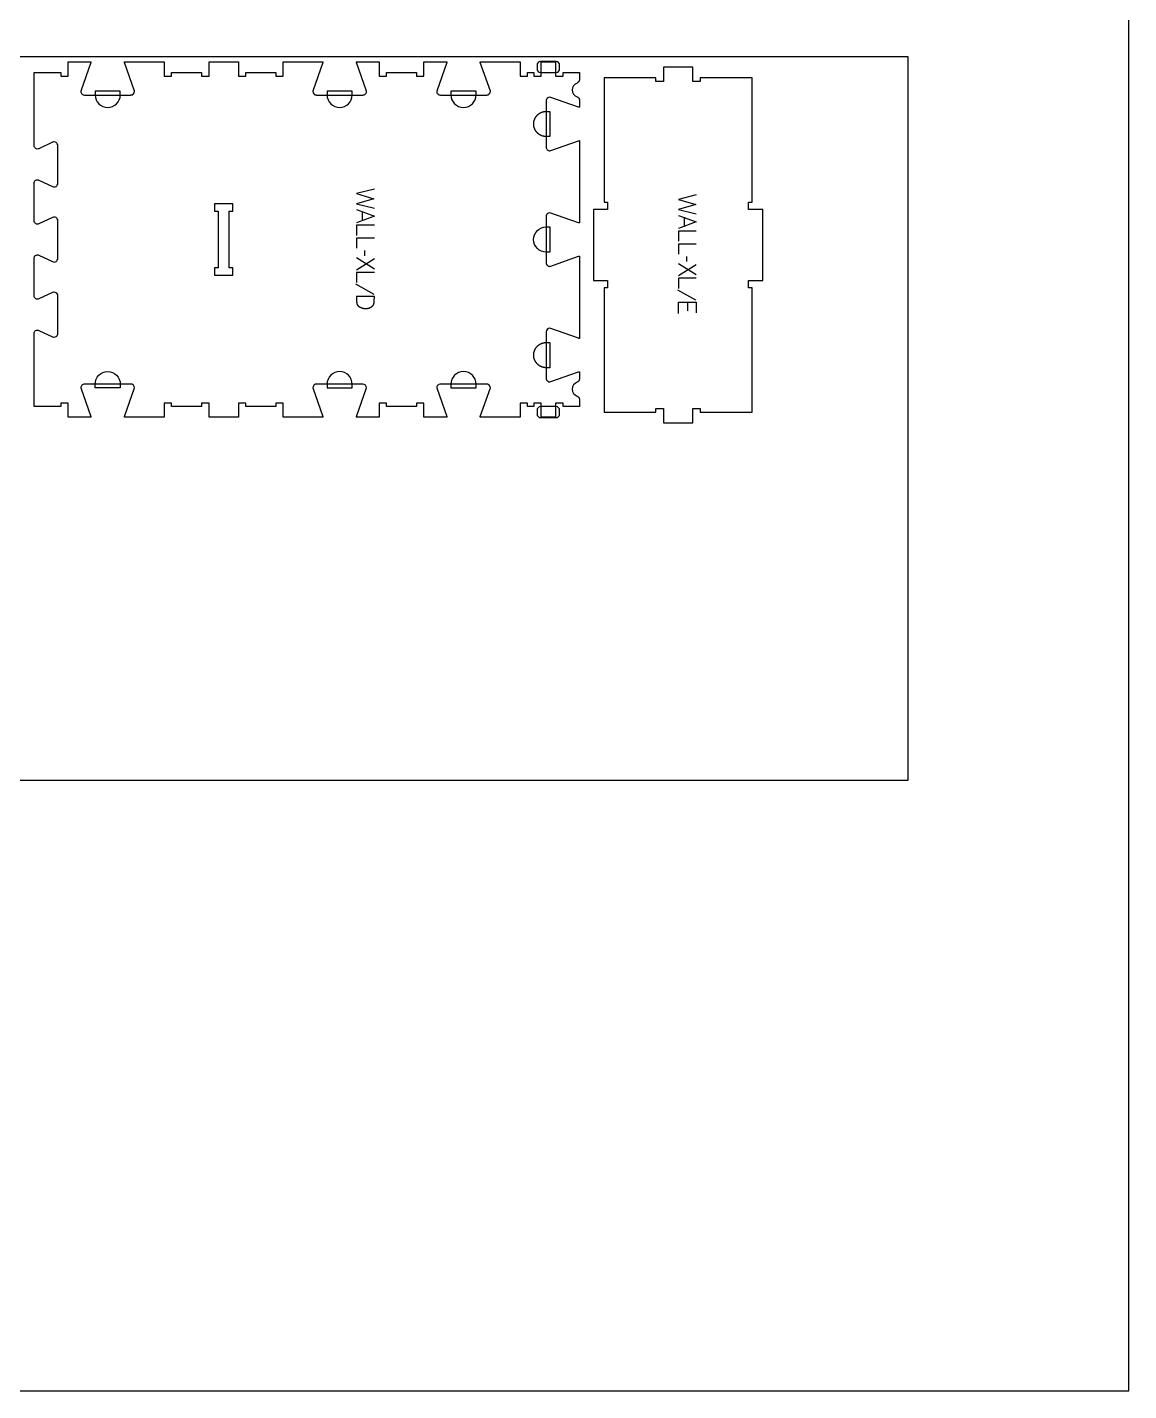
# Model space of a CAD drawing. Extents: x -31012 to -27828, y -10461 to -4867.
# Drawn here: x -29686 to -27828, y -10461 to -8161 of the extents above; entities that cross this region are included whole.
import ezdxf

# ---------------------------------------------------------------- set-up
doc = ezdxf.new("R2010")
doc.units = 0
for name, color, linetype in [('0_SHEET_SPRUCEPLY_2440X122', 1, 'CONTINUOUS'), ('1_ANYTOOL_1MMDEEP_LABELS_S', 2, 'CONTINUOUS'), ('3_ANYTOOL_CUTTHROUGH_INSID', 4, 'CONTINUOUS'), ('4_ANYTOOL_CUTTHROUGH_OUTSI', 5, 'CONTINUOUS'), ('5_ANYTOOL_HALF_MILL_9MM_IN', 3, 'CONTINUOUS'), ('DONOTCUT', 18, 'CONTINUOUS')]:
    doc.layers.add(name, color=color, linetype=linetype)

msp = doc.modelspace()

# ---------------------------------------------------------------- linework, layer by layer
at = {"layer": '0_SHEET_SPRUCEPLY_2440X122'}
msp.add_lwpolyline([(-30640.2, -8211.2), (-30640.2, -9431.2), (-28200.2, -9431.2), (-28200.2, -8211.2)], close=True, dxfattribs=at)
at = {"layer": '1_ANYTOOL_1MMDEEP_LABELS_S'}
for points in [[(-29100.6, -8434.1), (-29130.6, -8441.8), (-29101.5, -8450.3), (-29130.6, -8458.8), (-29100.6, -8466.3)], [(-28557.7, -8444), (-28587.7, -8451.7), (-28558.6, -8460.2), (-28587.7, -8468.6), (-28557.7, -8476.1)], [(-29130.6, -8468.8), (-29100.6, -8479.7), (-29130.6, -8490.8)], [(-29121, -8472.3), (-29121, -8487.2)], [(-28587.7, -8478.7), (-28557.7, -8489.6), (-28587.7, -8500.7)], [(-28578.2, -8482.2), (-28578.2, -8497.1)], [(-29100.6, -8495.1), (-29130.6, -8495.1), (-29130.6, -8512.2)], [(-28557.7, -8504.9), (-28587.7, -8504.9), (-28587.7, -8522)], [(-29100.6, -8516.9), (-29130.6, -8516.9), (-29130.6, -8534)], [(-28557.7, -8526.8), (-28587.7, -8526.8), (-28587.7, -8543.9)], [(-29100.6, -8568.9), (-29130.6, -8550)], [(-29130.6, -8570.2), (-29100.6, -8551.2)], [(-29116.7, -8546.6), (-29116.8, -8537.8)], [(-28573.8, -8556.5), (-28573.9, -8547.7)], [(-29100.6, -8574.5), (-29130.6, -8574.5), (-29130.6, -8591.6)], [(-28557.7, -8578.8), (-28587.7, -8559.9)], [(-28587.7, -8580.1), (-28557.7, -8561.1)], [(-29101.1, -8611.7), (-29131.8, -8594.5)], [(-28557.7, -8584.4), (-28587.7, -8584.4), (-28587.7, -8601.5)], [(-28558.2, -8621.6), (-28589, -8604.4)], [(-28587.7, -8644), (-28587.7, -8625), (-28557.7, -8625), (-28557.7, -8642.9)], [(-28571.7, -8639.7), (-28571.7, -8625)]]:
    msp.add_lwpolyline(points, dxfattribs=at)
msp.add_lwpolyline([(-29100.6, -8615.1), (-29130.6, -8615.1), (-29130.5, -8623.7), (-29130.5, -8624.1), (-29130.5, -8624.5), (-29130.4, -8624.9), (-29130.4, -8625.3), (-29130.4, -8625.6), (-29130.3, -8626), (-29130.2, -8626.4), (-29130.2, -8626.7), (-29130.1, -8627.1), (-29130, -8627.4), (-29129.9, -8627.8), (-29129.8, -8628.1), (-29129.6, -8628.4), (-29129.6, -8628.6), (-29129.5, -8628.7), (-29129.4, -8628.9), (-29129.4, -8629), (-29129.3, -8629.2), (-29129.2, -8629.3), (-29129.1, -8629.4), (-29129, -8629.6), (-29129, -8629.7), (-29128.9, -8629.9), (-29128.8, -8630), (-29128.7, -8630.1), (-29128.6, -8630.3), (-29128.5, -8630.4), (-29128.4, -8630.5), (-29128.3, -8630.7), (-29128.2, -8630.8), (-29128.1, -8630.9), (-29128, -8631), (-29127.9, -8631.1), (-29127.8, -8631.3), (-29127.6, -8631.4), (-29127.5, -8631.5), (-29127.4, -8631.6), (-29127.3, -8631.7), (-29127.2, -8631.8), (-29127, -8631.9), (-29126.9, -8632), (-29126.8, -8632.1), (-29126.6, -8632.2), (-29126.5, -8632.3), (-29126.4, -8632.4), (-29126.1, -8632.6), (-29125.8, -8632.8), (-29125.5, -8632.9), (-29124.9, -8633.2), (-29124.2, -8633.5), (-29123.6, -8633.8), (-29123, -8634.1), (-29122.3, -8634.3), (-29121.7, -8634.5), (-29121, -8634.7), (-29120.4, -8634.9), (-29119.7, -8635), (-29119, -8635.2), (-29118.4, -8635.3), (-29117.7, -8635.4), (-29117, -8635.4), (-29116.3, -8635.5), (-29115.6, -8635.5), (-29114.9, -8635.5), (-29114.3, -8635.5), (-29113.7, -8635.5), (-29113.1, -8635.5), (-29112.5, -8635.4), (-29112, -8635.3), (-29111.7, -8635.2), (-29111.4, -8635.2), (-29111.1, -8635.1), (-29110.8, -8635.1), (-29110.6, -8635), (-29110.3, -8634.9), (-29110, -8634.8), (-29109.7, -8634.8), (-29109.5, -8634.7), (-29109.2, -8634.6), (-29108.9, -8634.5), (-29108.7, -8634.4), (-29108.4, -8634.3), (-29108.1, -8634.1), (-29107.6, -8633.9), (-29107.1, -8633.6), (-29106.6, -8633.4), (-29106.1, -8633.1), (-29105.8, -8632.9), (-29105.5, -8632.7), (-29105.2, -8632.5), (-29104.9, -8632.3), (-29104.6, -8632), (-29104.4, -8631.8), (-29104.1, -8631.6), (-29103.9, -8631.4), (-29103.6, -8631.2), (-29103.4, -8631), (-29103.2, -8630.7), (-29103, -8630.5), (-29102.8, -8630.3), (-29102.6, -8630), (-29102.5, -8629.8), (-29102.3, -8629.5), (-29102.1, -8629.3), (-29102, -8629), (-29101.8, -8628.8), (-29101.7, -8628.5), (-29101.6, -8628.3), (-29101.5, -8628), (-29101.4, -8627.7), (-29101.3, -8627.4), (-29101.2, -8627.2), (-29101.1, -8626.9), (-29101.1, -8626.6), (-29101, -8626.3), (-29100.9, -8626), (-29100.9, -8625.7), (-29100.9, -8625.4), (-29100.9, -8625.1), (-29100.8, -8622.7), (-29100.7, -8620.2), (-29100.6, -8617.7)], close=True, dxfattribs=at)
at = {"layer": '3_ANYTOOL_CUTTHROUGH_INSID', "color": 4}
msp.add_lwpolyline([(-29369.7, -8579.5), (-29339.4, -8579.5), (-29339.4, -8567), (-29345.4, -8567), (-29345.4, -8471.5), (-29339.4, -8471.5), (-29339.4, -8459), (-29369.9, -8459), (-29369.9, -8471.5), (-29363.9, -8471.5), (-29363.9, -8567), (-29369.9, -8567), (-29369.9, -8579.5)], close=True, dxfattribs=at)
at = {"layer": '4_ANYTOOL_CUTTHROUGH_OUTSI', "color": 5}
msp.add_lwpolyline([(-29674.4, -8360.9), (-29674.4, -8237.5), (-29629.4, -8237.5), (-29629.4, -8243.5), (-29616.9, -8243.5), (-29616.9, -8219.5), (-29578.3, -8219.5), (-29578.3, -8219.5, -0.061485), (-29578.6, -8220.8), (-29595.5, -8269.1), (-29595.5, -8269.2), (-29595.5, -8269.2), (-29595.5, -8269.2, 0.414214), (-29589.2, -8275.5), (-29511.2, -8275.5), (-29511.1, -8275.5), (-29510.9, -8275.4), (-29510.8, -8275.4), (-29510.6, -8275.4), (-29510.5, -8275.4), (-29510.3, -8275.4), (-29510.2, -8275.4), (-29510, -8275.3), (-29509.9, -8275.3), (-29509.7, -8275.3), (-29509.6, -8275.2), (-29509.4, -8275.2), (-29509.3, -8275.1), (-29509.1, -8275.1), (-29509, -8275), (-29508.8, -8275), (-29508.7, -8274.9), (-29508.6, -8274.9), (-29508.4, -8274.8), (-29508.3, -8274.7), (-29508.1, -8274.6), (-29508, -8274.6), (-29507.9, -8274.5), (-29507.7, -8274.4), (-29507.6, -8274.3), (-29507.5, -8274.2), (-29507.4, -8274.1), (-29507.3, -8274), (-29507.1, -8273.9), (-29507, -8273.8), (-29506.9, -8273.7), (-29506.8, -8273.6, 0.198912), (-29505, -8269.2), (-29505, -8269.2), (-29505, -8269.1), (-29521.9, -8220.8), (-29521.9, -8220.8, -0.061485), (-29522.1, -8219.5), (-29504.7, -8219.5), (-29454.9, -8219.5), (-29454.9, -8243.5), (-29442.4, -8243.5), (-29442.4, -8237.5), (-29391.9, -8237.5), (-29391.9, -8243.5), (-29379.4, -8243.5), (-29379.4, -8219.5), (-29329.9, -8219.5), (-29329.9, -8243.5), (-29317.4, -8243.5), (-29317.4, -8237.5), (-29266.9, -8237.5), (-29266.9, -8243.5), (-29254.4, -8243.5), (-29254.4, -8219.5), (-29187.2, -8219.5), (-29187.2, -8219.5, -0.061485), (-29187.5, -8220.8), (-29204.4, -8269.1), (-29204.4, -8269.2), (-29204.4, -8269.2), (-29204.4, -8269.2, 0.198912), (-29202.6, -8273.6), (-29202.4, -8273.7), (-29202.3, -8273.8), (-29202.2, -8273.9), (-29202.1, -8274), (-29202, -8274.1), (-29201.9, -8274.2), (-29201.7, -8274.3), (-29201.6, -8274.4), (-29201.5, -8274.5), (-29201.4, -8274.6), (-29201.2, -8274.6), (-29201.1, -8274.7), (-29200.9, -8274.8), (-29200.8, -8274.9), (-29200.7, -8274.9), (-29200.5, -8275), (-29200.4, -8275), (-29200.2, -8275.1), (-29200.1, -8275.1), (-29199.9, -8275.2), (-29199.8, -8275.2), (-29199.6, -8275.3), (-29199.5, -8275.3), (-29199.3, -8275.3), (-29199.2, -8275.4), (-29199, -8275.4), (-29198.9, -8275.4), (-29198.7, -8275.4), (-29198.6, -8275.4), (-29198.4, -8275.4), (-29198.3, -8275.5), (-29198.1, -8275.5), (-29120.1, -8275.5, 0.414214), (-29113.9, -8269.2), (-29113.9, -8269.2), (-29113.9, -8269.1), (-29130.8, -8220.8), (-29130.8, -8220.8, -0.061485), (-29131, -8219.5), (-29092.4, -8219.5), (-29092.4, -8243.5), (-29079.9, -8243.5), (-29079.9, -8237.5), (-29029.4, -8237.5), (-29029.4, -8243.5), (-29016.9, -8243.5), (-29016.9, -8219.5), (-28978.3, -8219.5), (-28978.3, -8219.5, -0.061485), (-28978.6, -8220.8), (-28995.5, -8269.1), (-28995.5, -8269.2), (-28995.5, -8269.2), (-28995.5, -8269.2, 0.414214), (-28989.2, -8275.5), (-28911.2, -8275.5), (-28911.1, -8275.5), (-28910.9, -8275.4), (-28910.8, -8275.4), (-28910.6, -8275.4), (-28910.5, -8275.4), (-28910.3, -8275.4), (-28910.2, -8275.4), (-28910, -8275.3), (-28909.9, -8275.3), (-28909.7, -8275.3), (-28909.6, -8275.2), (-28909.4, -8275.2), (-28909.3, -8275.1), (-28909.1, -8275.1), (-28909, -8275), (-28908.8, -8275), (-28908.7, -8274.9), (-28908.6, -8274.9), (-28908.4, -8274.8), (-28908.3, -8274.7), (-28908.1, -8274.6), (-28908, -8274.6), (-28907.9, -8274.5), (-28907.7, -8274.4), (-28907.6, -8274.3), (-28907.5, -8274.2), (-28907.4, -8274.1), (-28907.3, -8274), (-28907.1, -8273.9), (-28907, -8273.8), (-28906.9, -8273.7), (-28906.8, -8273.6, 0.198912), (-28905, -8269.2), (-28905, -8269.2), (-28905, -8269.1), (-28921.9, -8220.8), (-28921.9, -8220.8, -0.061485), (-28922.1, -8219.5), (-28854.9, -8219.5), (-28854.9, -8243.5), (-28842.4, -8243.5), (-28842.4, -8237.5), (-28831.9, -8237.5), (-28831.9, -8243.5), (-28819.4, -8243.5), (-28819.4, -8219.5), (-28794.9, -8219.5), (-28794.9, -8243.5), (-28782.4, -8243.5), (-28782.4, -8237.5), (-28754.9, -8237.5), (-28754.9, -8249.9), (-28754.9, -8249.9, -0.317837), (-28758.8, -8255.3, 0.707107), (-28758.8, -8278.4, -0.317837), (-28754.9, -8283.8), (-28754.9, -8296.2, -0.061485), (-28756.3, -8296), (-28804.6, -8279.1), (-28804.6, -8279.1), (-28804.7, -8279.1), (-28804.7, -8279.1, 0.198912), (-28809.1, -8280.9), (-28809.2, -8281), (-28809.3, -8281.1), (-28809.4, -8281.2), (-28809.5, -8281.3), (-28809.6, -8281.4), (-28809.7, -8281.6), (-28809.8, -8281.7), (-28809.9, -8281.8), (-28810, -8281.9), (-28810, -8282.1), (-28810.1, -8282.2), (-28810.2, -8282.4), (-28810.3, -8282.5), (-28810.3, -8282.6), (-28810.4, -8282.8), (-28810.5, -8282.9), (-28810.5, -8283.1), (-28810.6, -8283.2), (-28810.6, -8283.3), (-28810.7, -8283.5), (-28810.7, -8283.6), (-28810.7, -8283.8), (-28810.8, -8283.9), (-28810.8, -8284.1), (-28810.8, -8284.2), (-28810.9, -8284.4), (-28810.9, -8284.5), (-28810.9, -8284.7), (-28810.9, -8284.9), (-28810.9, -8285), (-28810.9, -8285.2), (-28810.9, -8285.3), (-28810.9, -8363.3, 0.414214), (-28804.7, -8369.6), (-28804.6, -8369.6), (-28804.6, -8369.5), (-28756.3, -8352.6), (-28756.3, -8352.6, -0.061485), (-28754.9, -8352.4), (-28754.9, -8491.1, -0.061485), (-28756.3, -8490.9), (-28804.6, -8474), (-28804.6, -8474), (-28804.7, -8474), (-28804.7, -8474, 0.198912), (-28809.1, -8475.8), (-28809.2, -8475.9), (-28809.3, -8476), (-28809.4, -8476.1), (-28809.5, -8476.2), (-28809.6, -8476.3), (-28809.7, -8476.5), (-28809.8, -8476.6), (-28809.9, -8476.7), (-28810, -8476.8), (-28810, -8477), (-28810.1, -8477.1), (-28810.2, -8477.3), (-28810.3, -8477.4), (-28810.3, -8477.5), (-28810.4, -8477.7), (-28810.5, -8477.8), (-28810.5, -8478), (-28810.6, -8478.1), (-28810.6, -8478.2), (-28810.7, -8478.4), (-28810.7, -8478.5), (-28810.7, -8478.7), (-28810.8, -8478.8), (-28810.8, -8479), (-28810.8, -8479.1), (-28810.9, -8479.3), (-28810.9, -8479.4), (-28810.9, -8479.6), (-28810.9, -8479.8), (-28810.9, -8479.9), (-28810.9, -8480.1), (-28810.9, -8480.2), (-28810.9, -8558.2), (-28810.9, -8558.4), (-28810.9, -8558.5), (-28810.9, -8558.7), (-28810.9, -8558.8), (-28810.9, -8559), (-28810.9, -8559.1), (-28810.8, -8559.3), (-28810.8, -8559.4), (-28810.8, -8559.6), (-28810.7, -8559.7), (-28810.7, -8559.9), (-28810.7, -8560), (-28810.6, -8560.2), (-28810.6, -8560.3), (-28810.5, -8560.5), (-28810.5, -8560.6), (-28810.4, -8560.7), (-28810.3, -8560.9), (-28810.3, -8561), (-28810.2, -8561.2), (-28810.1, -8561.3), (-28810, -8561.4), (-28810, -8561.6), (-28809.9, -8561.7), (-28809.8, -8561.8), (-28809.7, -8561.9), (-28809.6, -8562.1), (-28809.5, -8562.2), (-28809.4, -8562.3), (-28809.3, -8562.4), (-28809.2, -8562.5), (-28809.1, -8562.6, 0.198912), (-28804.7, -8564.5), (-28804.6, -8564.5), (-28804.6, -8564.4), (-28756.3, -8547.5), (-28756.3, -8547.5, -0.061485), (-28754.9, -8547.3), (-28754.9, -8686, -0.061485), (-28756.3, -8685.8), (-28804.6, -8668.9), (-28804.6, -8668.9), (-28804.7, -8668.9), (-28804.7, -8668.9, 0.414214), (-28810.9, -8675.1), (-28810.9, -8753.1), (-28810.9, -8753.3), (-28810.9, -8753.4), (-28810.9, -8753.6), (-28810.9, -8753.7), (-28810.9, -8753.9), (-28810.9, -8754), (-28810.8, -8754.2), (-28810.8, -8754.3), (-28810.8, -8754.5), (-28810.7, -8754.6), (-28810.7, -8754.8), (-28810.7, -8754.9), (-28810.6, -8755.1), (-28810.6, -8755.2), (-28810.5, -8755.4), (-28810.5, -8755.5), (-28810.4, -8755.6), (-28810.3, -8755.8), (-28810.3, -8755.9), (-28810.2, -8756.1), (-28810.1, -8756.2), (-28810, -8756.3), (-28810, -8756.5), (-28809.9, -8756.6), (-28809.8, -8756.7), (-28809.7, -8756.8), (-28809.6, -8757), (-28809.5, -8757.1), (-28809.4, -8757.2), (-28809.3, -8757.3), (-28809.2, -8757.4), (-28809.1, -8757.5, 0.198912), (-28804.7, -8759.4), (-28804.6, -8759.4), (-28804.6, -8759.3), (-28756.3, -8742.4), (-28756.3, -8742.4, -0.061485), (-28754.9, -8742.2), (-28754.9, -8754.6, -0.317837), (-28758.8, -8760, 0.707107), (-28758.8, -8783.1, -0.317837), (-28754.9, -8788.5), (-28754.9, -8801), (-28782.4, -8801), (-28782.4, -8795), (-28794.9, -8795), (-28794.9, -8819), (-28819.4, -8819), (-28819.4, -8795), (-28831.9, -8795), (-28831.9, -8801), (-28842.4, -8801), (-28842.4, -8795), (-28854.9, -8795), (-28854.9, -8819), (-28922.1, -8819), (-28922.1, -8819, -0.061485), (-28921.9, -8817.6), (-28905, -8769.3), (-28905, -8769.2), (-28905, -8769.2), (-28905, -8769.2, 0.198912), (-28906.8, -8764.8), (-28906.9, -8764.7), (-28907, -8764.6), (-28907.1, -8764.5), (-28907.3, -8764.4), (-28907.4, -8764.3), (-28907.5, -8764.2), (-28907.6, -8764.1), (-28907.7, -8764), (-28907.9, -8763.9), (-28908, -8763.8), (-28908.1, -8763.8), (-28908.3, -8763.7), (-28908.4, -8763.6), (-28908.6, -8763.6), (-28908.7, -8763.5), (-28908.8, -8763.4), (-28909, -8763.4), (-28909.1, -8763.3), (-28909.3, -8763.3), (-28909.4, -8763.2), (-28909.6, -8763.2), (-28909.7, -8763.1), (-28909.9, -8763.1), (-28910, -8763.1), (-28910.2, -8763), (-28910.3, -8763), (-28910.5, -8763), (-28910.6, -8763), (-28910.8, -8763), (-28910.9, -8763), (-28911.1, -8763), (-28911.2, -8763), (-28989.2, -8763, 0.414214), (-28995.5, -8769.2), (-28995.5, -8769.2), (-28995.5, -8769.3), (-28978.6, -8817.6), (-28978.6, -8817.6, -0.061485), (-28978.3, -8819), (-29016.9, -8819), (-29016.9, -8795), (-29029.4, -8795), (-29029.4, -8801), (-29079.9, -8801), (-29079.9, -8795), (-29092.4, -8795), (-29092.4, -8819), (-29131, -8819), (-29131, -8819, -0.061485), (-29130.8, -8817.6), (-29113.9, -8769.3), (-29113.9, -8769.2), (-29113.9, -8769.2), (-29113.9, -8769.2, 0.414214), (-29120.1, -8763), (-29198.1, -8763), (-29198.3, -8763), (-29198.4, -8763), (-29198.6, -8763), (-29198.7, -8763), (-29198.9, -8763), (-29199, -8763), (-29199.2, -8763), (-29199.3, -8763.1), (-29199.5, -8763.1), (-29199.6, -8763.1), (-29199.8, -8763.2), (-29199.9, -8763.2), (-29200.1, -8763.3), (-29200.2, -8763.3), (-29200.4, -8763.4), (-29200.5, -8763.4), (-29200.7, -8763.5), (-29200.8, -8763.6), (-29200.9, -8763.6), (-29201.1, -8763.7), (-29201.2, -8763.8), (-29201.4, -8763.8), (-29201.5, -8763.9), (-29201.6, -8764), (-29201.7, -8764.1), (-29201.9, -8764.2), (-29202, -8764.3), (-29202.1, -8764.4), (-29202.2, -8764.5), (-29202.3, -8764.6), (-29202.4, -8764.7), (-29202.6, -8764.8, 0.198912), (-29204.4, -8769.2), (-29204.4, -8769.2), (-29204.4, -8769.3), (-29187.5, -8817.6), (-29187.5, -8817.6, -0.061485), (-29187.2, -8819), (-29254.4, -8819), (-29254.4, -8795), (-29266.9, -8795), (-29266.9, -8801), (-29317.4, -8801), (-29317.4, -8795), (-29329.9, -8795), (-29329.9, -8819), (-29379.4, -8819), (-29379.4, -8795), (-29391.9, -8795), (-29391.9, -8801), (-29442.4, -8801), (-29442.4, -8795), (-29454.9, -8795), (-29454.9, -8819), (-29522.1, -8819), (-29522.1, -8819, -0.061485), (-29521.9, -8817.6), (-29505, -8769.3), (-29505, -8769.2), (-29505, -8769.2), (-29505, -8769.2, 0.198912), (-29506.8, -8764.8), (-29506.9, -8764.7), (-29507, -8764.6), (-29507.1, -8764.5), (-29507.3, -8764.4), (-29507.4, -8764.3), (-29507.5, -8764.2), (-29507.6, -8764.1), (-29507.7, -8764), (-29507.9, -8763.9), (-29508, -8763.8), (-29508.1, -8763.8), (-29508.3, -8763.7), (-29508.4, -8763.6), (-29508.6, -8763.6), (-29508.7, -8763.5), (-29508.8, -8763.4), (-29509, -8763.4), (-29509.1, -8763.3), (-29509.3, -8763.3), (-29509.4, -8763.2), (-29509.6, -8763.2), (-29509.7, -8763.1), (-29509.9, -8763.1), (-29510, -8763.1), (-29510.2, -8763), (-29510.3, -8763), (-29510.5, -8763), (-29510.6, -8763), (-29510.8, -8763), (-29510.9, -8763), (-29511.1, -8763), (-29511.2, -8763), (-29589.2, -8763, 0.414214), (-29595.5, -8769.2), (-29595.5, -8769.2), (-29595.5, -8769.3), (-29578.6, -8817.6), (-29578.6, -8817.6, -0.061485), (-29578.3, -8819), (-29616.9, -8819), (-29616.9, -8795), (-29629.4, -8795), (-29629.4, -8801), (-29674.4, -8801), (-29674.4, -8677.6), (-29674.4, -8677.6, -0.551268), (-29666.2, -8672.4), (-29643.4, -8683.2, 0.551268), (-29634.4, -8677.6), (-29634.4, -8614.2, 0.257375), (-29637.3, -8608.9, 0.257375), (-29643.4, -8608.6), (-29666.2, -8619.4, -0.551268), (-29674.4, -8614.3), (-29674.4, -8550.9, -0.257375), (-29671.8, -8546, -0.257375), (-29666.2, -8545.7), (-29643.4, -8556.5, 0.551268), (-29634.4, -8550.9), (-29634.4, -8487.5, 0.551268), (-29643.4, -8481.9), (-29666.2, -8492.7, -0.551268), (-29674.4, -8487.6), (-29674.4, -8424.2, -0.551268), (-29666.2, -8419), (-29643.4, -8429.8, 0.551268), (-29634.4, -8424.2), (-29634.4, -8360.8, 0.551268), (-29643.4, -8355.2), (-29666.2, -8366, -0.551268)], format="xyb", close=True, dxfattribs=at)
msp.add_lwpolyline([(-28713.2, -8600.6), (-28713.2, -8810.1), (-28625.7, -8810.1), (-28625.7, -8804.1), (-28613.2, -8804.1), (-28613.2, -8828.1), (-28563.7, -8828.1), (-28563.7, -8804.1), (-28551.2, -8804.1), (-28551.2, -8810.1), (-28463.7, -8810.1), (-28463.7, -8600.6), (-28469.7, -8600.6), (-28469.7, -8588.1), (-28445.7, -8588.1), (-28445.7, -8468.6), (-28469.7, -8468.6), (-28469.7, -8456.1), (-28463.7, -8456.1), (-28463.7, -8246.6), (-28551.2, -8246.6), (-28551.2, -8252.6), (-28563.7, -8252.6), (-28563.7, -8228.6), (-28613.2, -8228.6), (-28613.2, -8252.6), (-28625.7, -8252.6), (-28625.7, -8246.6), (-28713.2, -8246.6), (-28713.2, -8456.1), (-28707.2, -8456.1), (-28707.2, -8468.6), (-28731.2, -8468.6), (-28731.2, -8588.1), (-28707.2, -8588.1), (-28707.2, -8600.6)], close=True, dxfattribs=at)
at = {"layer": '5_ANYTOOL_HALF_MILL_9MM_IN', "color": 3}
for points in [[(-28820.3, -8219, 0.414214), (-28826.3, -8225), (-28826.3, -8231.5, 0.414214), (-28820.3, -8237.5), (-28794.1, -8237.5, 0.414214), (-28788.1, -8231.5), (-28788.1, -8225, 0.414214), (-28794.1, -8219)], [(-29571.5, -8275.2, 1), (-29529, -8275.2), (-29529, -8275), (-29529, -8269), (-29571.5, -8269), (-29571.5, -8275), (-29571.5, -8275.2)], [(-29180.4, -8275.2, 1), (-29137.9, -8275.2), (-29137.9, -8275), (-29137.9, -8269), (-29180.4, -8269), (-29180.4, -8275), (-29180.4, -8275.2)], [(-28971.5, -8275.2, 1), (-28929, -8275.2), (-28929, -8275), (-28929, -8269), (-28971.5, -8269), (-28971.5, -8275), (-28971.5, -8275.2)], [(-28810.7, -8540.5, -1), (-28810.7, -8498), (-28810.4, -8498), (-28804.4, -8498), (-28804.4, -8540.5), (-28810.4, -8540.5), (-28810.7, -8540.5)], [(-29571.5, -8763.2, -1), (-29529, -8763.2), (-29529, -8763.5), (-29529, -8769.5), (-29571.5, -8769.5), (-29571.5, -8763.5), (-29571.5, -8763.2)], [(-29137.9, -8763.2, 1), (-29180.4, -8763.2), (-29180.4, -8763.5), (-29180.4, -8769.5), (-29137.9, -8769.5), (-29137.9, -8763.5), (-29137.9, -8763.2)], [(-28929, -8763.2, 1), (-28971.5, -8763.2), (-28971.5, -8763.5), (-28971.5, -8769.5), (-28929, -8769.5), (-28929, -8763.5), (-28929, -8763.2)], [(-28820.3, -8801, 0.414214), (-28826.3, -8807), (-28826.3, -8813.5, 0.414214), (-28820.3, -8819.5), (-28794.1, -8819.5, 0.414214), (-28788.1, -8813.5), (-28788.1, -8807, 0.414214), (-28794.1, -8801)]]:
    msp.add_lwpolyline(points, format="xyb", close=True, dxfattribs=at)
for points in [[(-28810.7, -8345.6), (-28811.2, -8345.5), (-28811.6, -8345.5), (-28812.1, -8345.5), (-28812.6, -8345.5), (-28813.1, -8345.4), (-28813.6, -8345.4), (-28814.1, -8345.3), (-28814.5, -8345.2), (-28815, -8345.1), (-28815.5, -8345), (-28816, -8344.9), (-28816.5, -8344.7), (-28817, -8344.6), (-28817.5, -8344.4), (-28818, -8344.2), (-28818.5, -8344.1), (-28819, -8343.9), (-28819.5, -8343.6), (-28820, -8343.4), (-28820.4, -8343.2), (-28820.9, -8342.9), (-28821.4, -8342.7), (-28821.9, -8342.4), (-28822.3, -8342.1), (-28822.8, -8341.8), (-28823.2, -8341.5), (-28823.6, -8341.1), (-28824.1, -8340.8), (-28824.5, -8340.4), (-28824.9, -8340.1), (-28825.3, -8339.7), (-28825.7, -8339.3), (-28826.1, -8338.9), (-28826.5, -8338.5), (-28826.8, -8338.1), (-28827.2, -8337.7), (-28827.5, -8337.3), (-28827.8, -8336.8), (-28828.2, -8336.4), (-28828.5, -8335.9), (-28828.8, -8335.5), (-28829, -8335), (-28829.3, -8334.5), (-28829.6, -8334.1), (-28829.8, -8333.6), (-28830, -8333.1), (-28830.2, -8332.6), (-28830.4, -8332.1), (-28830.6, -8331.6), (-28830.8, -8331.1), (-28831, -8330.6), (-28831.1, -8330.2), (-28831.2, -8329.7), (-28831.4, -8329.2), (-28831.5, -8328.7), (-28831.6, -8328.2), (-28831.7, -8327.7), (-28831.7, -8327.2), (-28831.8, -8326.7), (-28831.8, -8326.2), (-28831.9, -8325.7), (-28831.9, -8325.3), (-28831.9, -8324.8), (-28831.9, -8324.3), (-28831.9, -8323.8), (-28831.9, -8323.4), (-28831.9, -8322.9), (-28831.8, -8322.4), (-28831.8, -8321.9), (-28831.7, -8321.4), (-28831.7, -8320.9), (-28831.6, -8320.4), (-28831.5, -8319.9), (-28831.4, -8319.4), (-28831.2, -8319), (-28831.1, -8318.5), (-28831, -8318), (-28830.8, -8317.5), (-28830.6, -8317), (-28830.4, -8316.5), (-28830.2, -8316), (-28830, -8315.5), (-28829.8, -8315), (-28829.6, -8314.5), (-28829.3, -8314.1), (-28829, -8313.6), (-28828.8, -8313.1), (-28828.5, -8312.7), (-28828.2, -8312.2), (-28827.8, -8311.8), (-28827.5, -8311.3), (-28827.2, -8310.9), (-28826.8, -8310.5), (-28826.5, -8310.1), (-28826.1, -8309.7), (-28825.7, -8309.3), (-28825.3, -8308.9), (-28824.9, -8308.5), (-28824.5, -8308.2), (-28824.1, -8307.8), (-28823.6, -8307.5), (-28823.2, -8307.1), (-28822.8, -8306.8), (-28822.3, -8306.5), (-28821.9, -8306.2), (-28821.4, -8305.9), (-28820.9, -8305.7), (-28820.4, -8305.4), (-28820, -8305.2), (-28819.5, -8305), (-28819, -8304.7), (-28818.5, -8304.5), (-28818, -8304.4), (-28817.5, -8304.2), (-28817, -8304), (-28816.5, -8303.9), (-28816, -8303.7), (-28815.5, -8303.6), (-28815, -8303.5), (-28814.5, -8303.4), (-28814.1, -8303.3), (-28813.6, -8303.2), (-28813.1, -8303.2), (-28812.6, -8303.1), (-28812.1, -8303.1), (-28811.6, -8303.1), (-28811.2, -8303.1), (-28810.7, -8303.1), (-28810.4, -8303.1), (-28804.4, -8303.1), (-28804.4, -8345.6), (-28810.4, -8345.6), (-28810.7, -8345.6)], [(-28810.7, -8735.4), (-28811.2, -8735.3), (-28811.6, -8735.3), (-28812.1, -8735.3), (-28812.6, -8735.3), (-28813.1, -8735.2), (-28813.6, -8735.2), (-28814.1, -8735.1), (-28814.5, -8735), (-28815, -8734.9), (-28815.5, -8734.8), (-28816, -8734.7), (-28816.5, -8734.5), (-28817, -8734.4), (-28817.5, -8734.2), (-28818, -8734), (-28818.5, -8733.9), (-28819, -8733.7), (-28819.5, -8733.4), (-28820, -8733.2), (-28820.4, -8733), (-28820.9, -8732.7), (-28821.4, -8732.5), (-28821.9, -8732.2), (-28822.3, -8731.9), (-28822.8, -8731.6), (-28823.2, -8731.3), (-28823.6, -8730.9), (-28824.1, -8730.6), (-28824.5, -8730.2), (-28824.9, -8729.9), (-28825.3, -8729.5), (-28825.7, -8729.1), (-28826.1, -8728.7), (-28826.5, -8728.3), (-28826.8, -8727.9), (-28827.2, -8727.5), (-28827.5, -8727.1), (-28827.8, -8726.6), (-28828.2, -8726.2), (-28828.5, -8725.7), (-28828.8, -8725.3), (-28829, -8724.8), (-28829.3, -8724.3), (-28829.6, -8723.9), (-28829.8, -8723.4), (-28830, -8722.9), (-28830.2, -8722.4), (-28830.4, -8721.9), (-28830.6, -8721.4), (-28830.8, -8720.9), (-28831, -8720.4), (-28831.1, -8720), (-28831.2, -8719.5), (-28831.4, -8719), (-28831.5, -8718.5), (-28831.6, -8718), (-28831.7, -8717.5), (-28831.7, -8717), (-28831.8, -8716.5), (-28831.8, -8716), (-28831.9, -8715.5), (-28831.9, -8715.1), (-28831.9, -8714.6), (-28831.9, -8714.1), (-28831.9, -8713.6), (-28831.9, -8713.2), (-28831.9, -8712.7), (-28831.8, -8712.2), (-28831.8, -8711.7), (-28831.7, -8711.2), (-28831.7, -8710.7), (-28831.6, -8710.2), (-28831.5, -8709.7), (-28831.4, -8709.2), (-28831.2, -8708.8), (-28831.1, -8708.3), (-28831, -8707.8), (-28830.8, -8707.3), (-28830.6, -8706.8), (-28830.4, -8706.3), (-28830.2, -8705.8), (-28830, -8705.3), (-28829.8, -8704.8), (-28829.6, -8704.3), (-28829.3, -8703.9), (-28829, -8703.4), (-28828.8, -8702.9), (-28828.5, -8702.5), (-28828.2, -8702), (-28827.8, -8701.6), (-28827.5, -8701.1), (-28827.2, -8700.7), (-28826.8, -8700.3), (-28826.5, -8699.9), (-28826.1, -8699.5), (-28825.7, -8699.1), (-28825.3, -8698.7), (-28824.9, -8698.3), (-28824.5, -8698), (-28824.1, -8697.6), (-28823.6, -8697.3), (-28823.2, -8696.9), (-28822.8, -8696.6), (-28822.3, -8696.3), (-28821.9, -8696), (-28821.4, -8695.7), (-28820.9, -8695.5), (-28820.4, -8695.2), (-28820, -8695), (-28819.5, -8694.8), (-28819, -8694.5), (-28818.5, -8694.3), (-28818, -8694.2), (-28817.5, -8694), (-28817, -8693.8), (-28816.5, -8693.7), (-28816, -8693.5), (-28815.5, -8693.4), (-28815, -8693.3), (-28814.5, -8693.2), (-28814.1, -8693.1), (-28813.6, -8693), (-28813.1, -8693), (-28812.6, -8692.9), (-28812.1, -8692.9), (-28811.6, -8692.9), (-28811.2, -8692.9), (-28810.7, -8692.9), (-28810.4, -8692.9), (-28804.4, -8692.9), (-28804.4, -8735.4), (-28810.4, -8735.4), (-28810.7, -8735.4)]]:
    msp.add_lwpolyline(points, close=True, dxfattribs=at)
at = {"layer": 'DONOTCUT'}
msp.add_lwpolyline([(-31011.9, -10460.6), (-27828.5, -10460.6), (-27828.5, -4867.2), (-31011.9, -4867.2)], close=True, dxfattribs=at)

doc.saveas('drawing.dxf')
